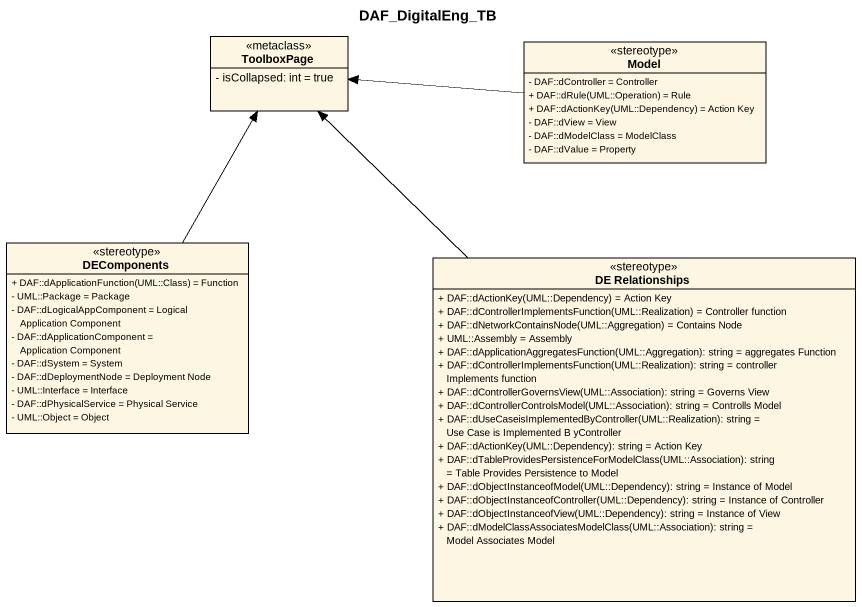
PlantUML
@startuml
title DAF_DigitalEng_TB
hide circle
hide empty members
skinparam classAttributeIconSize 0
class ToolboxPage <<metaclass>> {
  - isCollapsed: int = true
}
class Model <<stereotype>> {
  - DAF::dController = Controller
  {field} + DAF::dRule(UML::Operation) = Rule
  {field} + DAF::dActionKey(UML::Dependency) = Action Key
  - DAF::dView = View
  - DAF::dModelClass = ModelClass
  - DAF::dValue = Property
}
class DEComponents <<stereotype>> {
  {field} + DAF::dApplicationFunction(UML::Class) = Function
  - UML::Package = Package
  - DAF::dLogicalAppComponent = Logical Application Component
  - DAF::dApplicationComponent = Application Component
  - DAF::dSystem = System
  - DAF::dDeploymentNode = Deployment Node
  - UML::Interface = Interface
  - DAF::dPhysicalService = Physical Service
  - UML::Object = Object
}
class "DE Relationships" as DE_Relationships <<stereotype>> {
  {field} + DAF::dActionKey(UML::Dependency) = Action Key
  {field} + DAF::dControllerImplementsFunction(UML::Realization) = Controller function
  {field} + DAF::dNetworkContainsNode(UML::Aggregation) = Contains Node
  + UML::Assembly = Assembly
  {field} + DAF::dApplicationAggregatesFunction(UML::Aggregation): string = aggregates Function
  {field} + DAF::dControllerImplementsFunction(UML::Realization): string = controller Implements function
  {field} + DAF::dControllerGovernsView(UML::Association): string = Governs View
  {field} + DAF::dControllerControlsModel(UML::Association): string = Controlls Model
  {field} + DAF::dUseCaseisImplementedByController(UML::Realization): string = Use Case is Implemented B yController
  {field} + DAF::dActionKey(UML::Dependency): string = Action Key
  {field} + DAF::dTableProvidesPersistenceForModelClass(UML::Association): string = Table Provides Persistence to Model
  {field} + DAF::dObjectInstanceofModel(UML::Dependency): string = Instance of Model
  {field} + DAF::dObjectInstanceofController(UML::Dependency): string = Instance of Controller
  {field} + DAF::dObjectInstanceofView(UML::Dependency): string = Instance of View
  {field} + DAF::dModelClassAssociatesModelClass(UML::Association): string = Model Associates Model
}
Model -left-> ToolboxPage
DEComponents -up-> ToolboxPage
DE_Relationships -up-> ToolboxPage
@enduml
